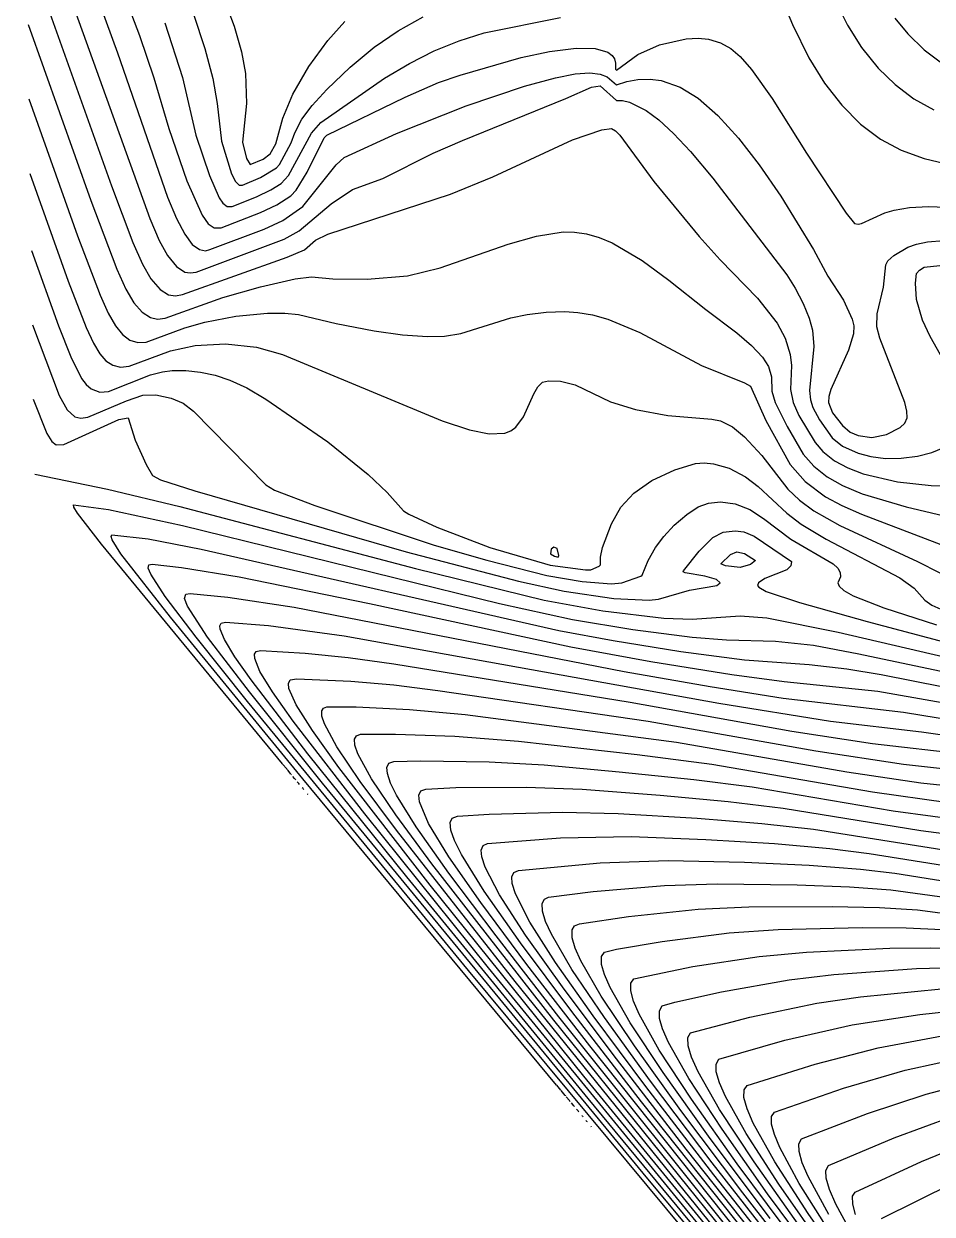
# Model space of a CAD drawing. Header units: inches. Extents: x 2608994 to 2618701, y 1261813 to 1271655.
# Drawn here: x 2609022 to 2610290, y 1265149 to 1266812 of the extents above; entities that cross this region are included whole.
import ezdxf

# ---------------------------------------------------------------- set-up
doc = ezdxf.new("R2010")
doc.units = ezdxf.units.IN
doc.header["$MEASUREMENT"] = 0

msp = doc.modelspace()

# ---------------------------------------------------------------- linework, layer by layer
for points, elevation in [([(2609021.8, 1267129.8), (2609152.5, 1266771.5), (2609222.3, 1266569.9), (2609234.8, 1266540.1), (2609246.4, 1266518.3), (2609257, 1266503.9), (2609267.2, 1266496.6), (2609275.6, 1266494.8), (2609281.6, 1266496.6), (2609357.2, 1266525.2), (2609383.6, 1266537.3), (2609411.2, 1266556.7), (2609458, 1266615), (2609468.8, 1266625.1), (2609541.9, 1266658.7), (2609639.2, 1266697.2), (2609720.8, 1266724.8), (2609763.9, 1266736.7), (2609791.6, 1266742.3), (2609812, 1266743.6), (2609826.4, 1266741.7), (2609836, 1266737.9), (2609849.2, 1266726.5), (2609863.6, 1266731.6), (2609879.2, 1266734.3), (2609896, 1266734.6), (2609911.6, 1266732.6), (2609938, 1266723.6), (2609963.2, 1266708.1), (2609990.8, 1266684), (2610019.6, 1266652.3), (2610048.4, 1266614.9), (2610078.4, 1266571), (2610124.1, 1266496.7), (2610144.1, 1266459.5), (2610165.9, 1266425.9), (2610178.4, 1266399.5), (2610180.4, 1266389.9), (2610180, 1266379.1), (2610173.1, 1266356.3), (2610148.3, 1266301.1), (2610145.6, 1266291.5), (2610145.3, 1266283.1), (2610150.6, 1266268.7), (2610164.5, 1266250.7), (2610175.6, 1266241.6), (2610186.4, 1266237), (2610205.6, 1266234), (2610226, 1266238.2), (2610245.4, 1266248.3), (2610251.5, 1266254.3), (2610255, 1266261.5), (2610254.7, 1266271.1), (2610251.8, 1266283.1), (2610216.9, 1266373.1), (2610212.7, 1266388.7), (2610213.2, 1266406.7), (2610221.9, 1266443.9), (2610225.4, 1266475.1), (2610227.8, 1266481.1), (2610236.3, 1266488.3), (2610256, 1266500.1), (2610268, 1266504.4), (2610283.6, 1266507.6), (2610306.4, 1266509.5)], 263), ([(2609024.2, 1267022.4), (2609197.6, 1266539.9), (2609210.8, 1266509.4), (2609222.5, 1266488.3), (2609234.8, 1266472.9), (2609246.8, 1266465.2), (2609254, 1266464), (2609262.4, 1266465.2), (2609385.3, 1266511.1), (2609406.4, 1266522.8), (2609450.8, 1266560.5), (2609480.8, 1266580.5), (2609522.8, 1266595.9), (2609593.4, 1266631.1), (2609634, 1266649.1), (2609778.4, 1266707.5), (2609814.3, 1266723.5), (2609826.4, 1266725.3), (2609849.2, 1266704.8), (2609857.6, 1266704.9), (2609867.2, 1266702.7), (2609890.8, 1266691.1), (2609908.5, 1266677.9), (2609929, 1266658.7), (2609952.5, 1266633.5), (2609983.6, 1266596.3), (2610086.8, 1266461.5), (2610098.8, 1266442.6), (2610109.7, 1266421.1), (2610118, 1266401), (2610122.8, 1266383.9), (2610124.6, 1266361.1), (2610118.8, 1266299.9), (2610119.9, 1266286.7), (2610123.1, 1266275.9), (2610132.4, 1266258.6), (2610150.4, 1266233.9), (2610164.8, 1266221.9), (2610186.4, 1266212.3), (2610204.4, 1266207.6), (2610224.8, 1266204.9), (2610246.4, 1266205.3), (2610269.2, 1266208.2), (2610289.6, 1266213.2), (2610305.2, 1266219.6)], 264), ([(2609107.6, 1266995.3), (2609183.5, 1266795.5), (2609203.3, 1266736.7), (2609224.2, 1266665.9), (2609249.2, 1266592.7), (2609270.7, 1266544.7), (2609279.3, 1266532.7), (2609287.6, 1266526.9), (2609297.2, 1266526.8), (2609352.2, 1266548.3), (2609375.2, 1266559.3), (2609394.4, 1266571.8), (2609401.9, 1266579.5), (2609417.4, 1266604.7), (2609441.3, 1266652.7), (2609444.8, 1266656.6), (2609554, 1266709.7), (2609600.8, 1266729.8), (2609630.8, 1266740.1), (2609716, 1266764.8), (2609755.6, 1266773.2), (2609792.8, 1266778), (2609819.2, 1266777.6), (2609837.2, 1266772.3), (2609843.2, 1266767.9), (2609846.5, 1266763.1), (2609848, 1266757.1), (2609847.6, 1266748.7), (2609849.2, 1266747.1), (2609879.2, 1266768.9), (2609909.2, 1266782.4), (2609946.4, 1266791), (2609963.2, 1266791.9), (2609977.6, 1266790.7), (2609994.4, 1266785.6), (2610008.8, 1266777.7), (2610022, 1266766.2), (2610037.6, 1266748.3), (2610066.4, 1266707.7), (2610114.4, 1266631.3), (2610169.6, 1266547.6), (2610181.6, 1266533), (2610186.4, 1266531.9), (2610191.2, 1266533.1), (2610223.6, 1266547.9), (2610236.8, 1266551.9), (2610258.4, 1266555.6), (2610284.8, 1266556.8), (2610332.8, 1266554.8)], 262), ([(2609025.4, 1266918.4), (2609144.1, 1266585.5), (2609173.9, 1266506.3), (2609187.3, 1266476.3), (2609198.9, 1266455.9), (2609212, 1266440.8), (2609224, 1266433.6), (2609233.6, 1266432.1), (2609243.2, 1266433.7), (2609389.6, 1266486), (2609413.6, 1266496.4), (2609429.2, 1266510), (2609446, 1266518.1), (2609617.6, 1266574.2), (2609676.4, 1266598.3), (2609788, 1266649.7), (2609828.8, 1266663.8), (2609842, 1266665.6), (2609848, 1266662.7), (2609854, 1266656.5), (2609901.5, 1266591.5), (2609964.8, 1266514.7), (2609993.9, 1266482.3), (2610046, 1266428.8), (2610073.6, 1266393.9), (2610084.9, 1266373.1), (2610091.7, 1266350.3), (2610093.4, 1266334.7), (2610092.3, 1266301.1), (2610095.7, 1266283.1), (2610103.6, 1266265.1), (2610126.4, 1266227.2), (2610137.4, 1266214.7), (2610153.4, 1266201.5), (2610172, 1266191.6), (2610193.6, 1266183.5), (2610241.6, 1266172.4), (2610288.4, 1266167), (2610334, 1266166.7)], 265), ([(2609298, 1266855.5), (2609315.3, 1266808.7), (2609325.8, 1266772.7), (2609331.1, 1266742.7), (2609332.5, 1266700.7), (2609326.9, 1266646.7), (2609332.6, 1266623.9), (2609338, 1266615.5), (2609356, 1266622.8), (2609365.6, 1266630.2), (2609373.4, 1266644.3), (2609383.2, 1266680.3), (2609397.4, 1266713.9), (2609419.6, 1266752.4), (2609446, 1266788.7), (2609470, 1266815.4)], 259), ([(2610076.3, 1266855.5), (2610094.7, 1266811.1), (2610117.7, 1266764.3), (2610139.6, 1266729), (2610163.6, 1266698.3), (2610190, 1266671.8), (2610217.6, 1266651), (2610246.4, 1266635.5), (2610278.8, 1266623.8), (2610325.6, 1266612.6)], 261), ([(2609258.9, 1266825.5), (2609274.6, 1266777.5), (2609285.5, 1266735.5), (2609291.7, 1266700.7), (2609297.6, 1266647.9), (2609311.7, 1266602.3), (2609317.1, 1266591.5), (2609322.4, 1266586.6), (2609327.2, 1266586.6), (2609352.4, 1266597.3), (2609374.6, 1266610.7), (2609378.8, 1266615.6), (2609395.2, 1266645.5), (2609400.1, 1266659.9), (2609410, 1266679), (2609424.4, 1266698), (2609444.8, 1266720.4), (2609477.2, 1266751.5), (2609510.8, 1266779.2), (2609544.4, 1266802.3), (2609579.2, 1266821.7)], 260), ([(2610159.1, 1266835.1), (2610171.6, 1266809.9), (2610191.3, 1266778.7), (2610214.7, 1266749.9), (2610238.2, 1266727.1), (2610264.4, 1266707.4), (2610292, 1266691.6)], 260), ([(2609027.8, 1266811), (2609115.2, 1266565.1), (2609151.5, 1266469.1), (2609164, 1266441.5), (2609175.2, 1266422.3), (2609186.8, 1266409.1), (2609198.8, 1266401.6), (2609208.4, 1266399.6), (2609219.2, 1266400.7), (2609299.6, 1266429.7), (2609352.4, 1266444.5), (2609400.4, 1266455.8), (2609423.2, 1266458.4), (2609453.2, 1266455.6), (2609501.2, 1266455.3), (2609557.6, 1266459.8), (2609603.2, 1266471.1), (2609698, 1266504), (2609737.6, 1266515.2), (2609774.8, 1266521.4), (2609790.4, 1266521.1), (2609807.2, 1266518.5), (2609825.2, 1266513.4), (2609843.2, 1266505.9), (2609885.2, 1266481.3), (2609922.4, 1266454.1), (2609973.7, 1266412.7), (2610017.2, 1266380.3), (2610037.6, 1266362.8), (2610053.2, 1266346.4), (2610061.6, 1266333.5), (2610065.5, 1266319.1), (2610066, 1266298.7), (2610070.6, 1266283.1), (2610087.5, 1266249.5), (2610109.7, 1266211.1), (2610124.9, 1266194.3), (2610143.2, 1266179.4), (2610164.8, 1266167.2), (2610192.4, 1266155.7), (2610253.6, 1266137.4), (2610324.4, 1266120.7)], 266), ([(2609218.7, 1266813.5), (2609243.2, 1266736.8), (2609262.1, 1266656.3), (2609280.9, 1266599.9), (2609294.5, 1266568.7), (2609299.6, 1266561.5), (2609305.6, 1266557), (2609312.8, 1266556.9), (2609346.4, 1266570.5), (2609366.8, 1266580.1), (2609381.2, 1266589), (2609391.5, 1266599.9), (2609423.2, 1266659.4), (2609436.4, 1266674.1), (2609525.2, 1266736.1), (2609560, 1266756.7), (2609594.8, 1266774.2), (2609629.6, 1266788.4), (2609664.4, 1266799.4), (2609771.2, 1266821)], 261), ([(2610238, 1266820), (2610255.8, 1266797.9), (2610278.8, 1266775.5), (2610302.8, 1266757.5)], 259), ([(2609029, 1266707), (2609096.8, 1266515.9), (2609128.3, 1266433.1), (2609139.7, 1266407.9), (2609149.8, 1266389.9), (2609159.4, 1266377.9), (2609170, 1266370.2), (2609180.8, 1266366.7), (2609192.8, 1266367.1), (2609246.8, 1266387.1), (2609274.4, 1266395.3), (2609317.6, 1266403.4), (2609362, 1266407.6), (2609386, 1266407.8), (2609405.2, 1266406), (2609458, 1266393.4), (2609510.8, 1266383.1), (2609550.4, 1266377.4), (2609585.2, 1266375.1), (2609609.2, 1266375.9), (2609632, 1266379.3), (2609701.6, 1266401.1), (2609724.4, 1266405.9), (2609750.8, 1266409.2), (2609777.2, 1266410), (2609795.2, 1266408.9), (2609815.6, 1266405.3), (2609837.2, 1266399.3), (2609881.6, 1266380.8), (2609968.1, 1266334.7), (2610028, 1266310.5), (2610036.4, 1266305.7), (2610057.5, 1266257.9), (2610091.6, 1266196.5), (2610112.7, 1266172.7), (2610140.8, 1266151.5), (2610163.6, 1266139.1), (2610191.2, 1266126.9), (2610368.8, 1266059.3)], 267), ([(2609030.2, 1266603), (2609083.7, 1266452.3), (2609108.8, 1266387.9), (2609119.2, 1266365.9), (2609128, 1266351.2), (2609136.4, 1266341.4), (2609146, 1266335.2), (2609156.8, 1266332.5), (2609168.8, 1266333.6), (2609226.4, 1266355.3), (2609261.2, 1266362.8), (2609303.2, 1266364.8), (2609346.4, 1266360.3), (2609382.9, 1266350.3), (2609605.6, 1266257.4), (2609644, 1266244.7), (2609671.6, 1266239.2), (2609693.2, 1266240.3), (2609701.6, 1266243.6), (2609708.8, 1266248.6), (2609719.6, 1266262.8), (2609733.6, 1266295.1), (2609739.3, 1266304.7), (2609746, 1266311.4), (2609754.4, 1266313.5), (2609771.2, 1266312.7), (2609791.6, 1266307.9), (2609840.8, 1266284.1), (2609875.6, 1266273.1), (2609920.9, 1266265.1), (2609982.4, 1266259.7), (2609994.4, 1266257.2), (2610011.2, 1266249.1), (2610028, 1266235.1), (2610052, 1266208.8), (2610088.5, 1266161.9), (2610104.8, 1266146.7), (2610124.5, 1266131.9), (2610161.2, 1266111.1), (2610269.5, 1266061.1), (2610331.6, 1266029.1)], 268), ([(2609032.6, 1266495.5), (2609070.4, 1266389.9), (2609087.4, 1266346.7), (2609102.5, 1266316.7), (2609108.8, 1266308.2), (2609116, 1266301.9), (2609128, 1266297.6), (2609140, 1266298.4), (2609198.8, 1266321.6), (2609215.6, 1266326.1), (2609228.8, 1266327.8), (2609248, 1266327.9), (2609268.4, 1266325.6), (2609288.8, 1266321.1), (2609309.4, 1266314.3), (2609333.3, 1266303.5), (2609359.8, 1266287.9), (2609446.2, 1266227.9), (2609502.4, 1266182.3), (2609528.9, 1266157.1), (2609551.9, 1266131.9), (2609559.1, 1266127.1), (2609598.4, 1266109.1), (2609672.2, 1266080.3), (2609756.8, 1266055.9), (2609806, 1266049.1), (2609813.2, 1266049.5), (2609825.2, 1266054.4), (2609826.7, 1266056.3), (2609826.8, 1266067.1), (2609829.7, 1266080.3), (2609842, 1266113.8), (2609855.4, 1266136.7), (2609873.2, 1266156.5), (2609898.4, 1266174.3), (2609930.8, 1266189), (2609959.6, 1266197.7), (2609971.6, 1266198.7), (2609984.8, 1266197.6), (2610006.4, 1266191.4), (2610029.2, 1266179.2), (2610047.2, 1266165.7), (2610086.8, 1266128.6), (2610107.2, 1266113.2), (2610142, 1266092), (2610244.7, 1266038.3), (2610264.7, 1266023.9), (2610279.8, 1266007.1), (2610289.6, 1265999.9), (2610335.5, 1265979.5)], 269), ([(2610315.9, 1266323.9), (2610287.2, 1266375.3), (2610276.4, 1266397.9), (2610267.9, 1266427.1), (2610266.4, 1266449.9), (2610267.8, 1266463.1), (2610272, 1266467.9), (2610278.8, 1266472.2), (2610300.4, 1266474.6)], 264), ([(2609033.8, 1266391.5), (2609071.3, 1266292.7), (2609082.4, 1266272.8), (2609093.2, 1266263.1), (2609101.6, 1266261.2), (2609111.2, 1266262.6), (2609165.2, 1266285.5), (2609188, 1266293.3), (2609206, 1266293.9), (2609227.6, 1266289.1), (2609244.2, 1266281.9), (2609258.7, 1266271.1), (2609359.7, 1266167.9), (2609371.6, 1266160.7), (2609428, 1266139.1), (2609594.6, 1266083.9), (2609668, 1266062.9), (2609752, 1266041.2), (2609801.2, 1266033.1), (2609842, 1266029.8), (2609856.7, 1266031.1), (2609883.3, 1266040.7), (2609885.2, 1266041.9), (2609893.5, 1266062.3), (2609903.7, 1266080.3), (2609915.2, 1266096), (2609929.6, 1266111.6), (2609947.6, 1266126.8), (2609963.2, 1266137.3), (2609977.6, 1266142.4), (2609994.4, 1266144.2), (2610014.8, 1266141.4), (2610035.2, 1266133.4), (2610054.4, 1266121.2), (2610092.6, 1266092.3), (2610151.7, 1266057.5), (2610158, 1266051.5), (2610161.4, 1266045.5), (2610161.8, 1266039.5), (2610158.4, 1266031.1), (2610160.1, 1266026.3), (2610166.5, 1266020.3), (2610179.5, 1266013.1), (2610222.3, 1265996.3), (2610296.1, 1265972.3)], 270), ([(2609035, 1266287.6), (2609054.1, 1266239.9), (2609060.8, 1266228.6), (2609066.8, 1266223.8), (2609077.6, 1266224.3), (2609154.4, 1266259.2), (2609167.6, 1266261.6), (2609177.3, 1266230.3), (2609192.8, 1266196.4), (2609201.6, 1266181.1), (2609212.8, 1266175.1), (2609260.7, 1266159.5), (2609555.8, 1266074.3), (2609712.4, 1266033.3), (2609776, 1266019.7), (2609845.6, 1266009.5), (2609894.8, 1266006.9), (2609908, 1266008.4), (2609951.2, 1266021), (2609989.1, 1266027.5), (2609993.9, 1266031.1), (2609988.6, 1266035.9), (2609972.6, 1266040.7), (2609945.2, 1266045.2), (2609942.2, 1266046.7), (2609942.6, 1266047.9), (2609964.4, 1266075.3), (2609983.6, 1266094.5), (2609998, 1266101.7), (2610014.8, 1266104), (2610026.8, 1266102.2), (2610041.2, 1266096.2), (2610093.4, 1266061.1), (2610092.8, 1266055.1), (2610086.8, 1266049.5), (2610056.4, 1266037.1), (2610047.3, 1266031.1), (2610046.2, 1266027.5), (2610047.9, 1266025.1), (2610058.3, 1266019.1), (2610104.7, 1266003.5), (2610199.3, 1265977.1), (2610390.4, 1265926.4)], 271), ([(2609037.4, 1266183.1), (2609138.8, 1266161.9), (2609239.6, 1266138), (2609568.4, 1266051.1), (2609748.4, 1266006.9), (2609830, 1265992.1), (2609915.2, 1265982), (2609954.8, 1265980.5), (2610022, 1265985.3), (2610059.2, 1265982.3), (2610158.8, 1265962.2), (2610386.8, 1265909.1)], 272), ([(2609382.8, 1265778.5), (2609130.4, 1266085.1), (2609096.7, 1266128.3), (2609091.6, 1266136.7), (2609091, 1266140.3), (2609140, 1266133.7), (2609243.2, 1266111.4), (2609686, 1266002.3), (2609788, 1265980), (2609872, 1265966.1), (2609954.8, 1265955.3), (2610002.8, 1265951.4), (2610071.2, 1265949.8), (2610124, 1265944), (2610187.6, 1265932.1), (2610379.6, 1265891.4)], 273), ([(2609765.6, 1265329.7), (2609411.3, 1265757.5), (2609226.4, 1265983.1), (2609157.1, 1266071.9), (2609145, 1266091.1), (2609143.6, 1266095.9), (2609144.5, 1266098.3), (2609195.2, 1266092.6), (2609269.6, 1266078.2), (2609768.8, 1265964.5), (2609844.4, 1265950.5), (2609939.2, 1265935.3), (2610028, 1265923.8), (2610118, 1265917.1), (2610170.8, 1265910.9), (2610218.8, 1265902.9), (2610392.8, 1265868.8)], 274), ([(2609762.8, 1266068.3), (2609767.6, 1266067.2), (2609768.7, 1266069.5), (2609766.4, 1266078.9), (2609761.6, 1266081.1), (2609758, 1266078.1), (2609757, 1266071.9), (2609762.8, 1266068.3)], 268), ([(2610022, 1266052.8), (2610001.6, 1266054.8), (2609994.8, 1266057.5), (2610008.2, 1266070.7), (2610017.2, 1266074.3), (2610028, 1266072.3), (2610043.3, 1266062.3), (2610036.4, 1266057), (2610022, 1266052.8)], 272), ([(2610141.4, 1264889.3), (2609642.7, 1265489.9), (2609334.3, 1265865.5), (2609262.3, 1265955.5), (2609219.3, 1266011.9), (2609198.9, 1266043.1), (2609195.6, 1266051.5), (2609196.5, 1266056.3), (2609201.2, 1266057.2), (2609242, 1266052.6), (2609322.4, 1266039.5), (2609504.4, 1266002.3), (2609785.6, 1265941.6), (2609897.2, 1265921.2), (2610010, 1265903.1), (2610083.2, 1265893.3), (2610214, 1265879.7), (2610385.6, 1265849.4)], 275), ([(2610530.1, 1264433.3), (2609886.5, 1265206.7), (2609438.7, 1265751.5), (2609336.9, 1265878.7), (2609278.2, 1265955.5), (2609250.1, 1265998.7), (2609246.2, 1266009.5), (2609247.9, 1266015.5), (2609254, 1266016.3), (2609306.8, 1266011), (2609399.2, 1265997.3), (2609860, 1265907.5), (2609980, 1265886.2), (2610082, 1265870.1), (2610250, 1265850.4), (2610395.2, 1265827)], 276), ([(2610144.7, 1264905.5), (2609809.6, 1265311.1), (2609556.3, 1265620.7), (2609418.5, 1265792.3), (2609339.2, 1265895.5), (2609316.4, 1265927.9), (2609301.8, 1265951.9), (2609295.8, 1265966.3), (2609295.4, 1265971.1), (2609297.2, 1265974.8), (2609303.2, 1265976.2), (2609363.2, 1265971.4), (2609468.8, 1265957.3), (2609992, 1265862.9), (2610148, 1265837.9), (2610275.2, 1265823), (2610434.8, 1265800.1)], 277), ([(2609989.7, 1265103.5), (2609670.4, 1265493.5), (2609497.7, 1265708.3), (2609397.9, 1265837.9), (2609369.2, 1265878.7), (2609351.5, 1265907.5), (2609344.1, 1265925.5), (2609343.9, 1265931.5), (2609346.1, 1265935.1), (2609352.4, 1265936.5), (2609414.8, 1265932.8), (2609474.8, 1265926.7), (2609538.4, 1265918.2), (2609868.4, 1265864.3), (2610094, 1265823.8), (2610206.8, 1265806.8), (2610336.4, 1265791.9)], 278), ([(2610183, 1264879.1), (2609803.6, 1265342.3), (2609589, 1265608.7), (2609461.5, 1265773.1), (2609424.6, 1265824.7), (2609401.9, 1265860.7), (2609391.9, 1265883.5), (2609391.1, 1265890.7), (2609393.6, 1265895.5), (2609402.8, 1265897.2), (2609478.4, 1265893.7), (2609538.4, 1265888.5), (2609599.6, 1265881), (2609893.6, 1265837.8), (2610127.6, 1265796.4), (2610250, 1265777.9), (2610556, 1265743.8)], 279), ([(2609987.1, 1265128.7), (2609707.6, 1265474.3), (2609541.9, 1265685.5), (2609491.4, 1265753.9), (2609459, 1265801.9), (2609441.5, 1265834.3), (2609438, 1265845.1), (2609437.9, 1265852.3), (2609440, 1265856.2), (2609444.8, 1265858.2), (2609485.6, 1265857.9), (2609560, 1265854.3), (2609638, 1265847.2), (2609933.2, 1265808.6), (2610170.8, 1265767.3), (2610274, 1265752), (2610574, 1265720.2)], 280), ([(2610036.3, 1265079.5), (2609761.6, 1265420.3), (2609591.2, 1265638.7), (2609541, 1265707.1), (2609507.2, 1265757.5), (2609488.2, 1265792.3), (2609484.1, 1265804.3), (2609483.6, 1265812.7), (2609486.1, 1265817.5), (2609491.6, 1265819.7), (2609540.8, 1265820), (2609623.6, 1265817), (2609712.4, 1265809.9), (2609878, 1265791.4), (2609982.4, 1265777.9), (2610206.8, 1265739.4), (2610312.4, 1265724.5)], 281), ([(2609388.8, 1265771.3), (2609383, 1265778.1)], 273), ([(2610027.9, 1265101.1), (2609768.9, 1265425.1), (2609681.1, 1265537.9), (2609615.3, 1265625.5), (2609569.6, 1265690.3), (2609542.2, 1265734.7), (2609533.9, 1265751.5), (2609529.3, 1265764.7), (2609528.6, 1265773.1), (2609531.6, 1265779.1), (2609538.4, 1265781.4), (2609575.6, 1265782.4), (2609671.6, 1265781.3), (2609748.4, 1265777), (2609852.8, 1265767.4), (2609957.2, 1265756.6), (2610038.8, 1265746.3), (2610235.6, 1265712.9), (2610346, 1265697.7)], 282), ([(2609389.7, 1265770.1), (2609389, 1265770.9)], 273), ([(2609393.8, 1265765.3), (2609390.2, 1265769.4)], 273), ([(2609394.7, 1265764.1), (2609393.8, 1265765.3)], 273), ([(2609395.7, 1265762.9), (2609395, 1265763.6)], 273), ([(2609399.7, 1265758.1), (2609397.4, 1265760.7)], 273), ([(2609400.7, 1265756.9), (2609399.8, 1265758)], 273), ([(2609401.6, 1265755.7), (2609401, 1265756.4)], 273), ([(2609405.7, 1265750.9), (2609403.4, 1265753.4)], 273), ([(2609406.7, 1265749.7), (2609405.8, 1265750.8)], 273), ([(2609411.7, 1265743.7), (2609410.6, 1265744.8)], 273), ([(2610065.2, 1265066.3), (2609812.2, 1265384.3), (2609724.1, 1265498.3), (2609659.7, 1265584.7), (2609615.3, 1265648.3), (2609586.7, 1265695.1), (2609574, 1265725.1), (2609573.2, 1265734.7), (2609576.2, 1265740.7), (2609582.8, 1265743.1), (2609624.8, 1265745.1), (2609723.2, 1265745.9), (2609801.2, 1265742.8), (2609910.4, 1265734.5), (2610005.2, 1265725.7), (2610082, 1265716.6), (2610274, 1265685.1), (2610384.4, 1265670.6)], 283), ([(2609412.6, 1265742.5), (2609411.8, 1265743.5)], 273), ([(2609418.6, 1265735.3), (2609417.8, 1265736.1)], 273), ([(2610164.9, 1264953.5), (2609884.2, 1265306.3), (2609786.8, 1265432.3), (2609715, 1265528.3), (2609664.5, 1265600.3), (2609632.6, 1265651.9), (2609623.1, 1265671.1), (2609618.1, 1265685.5), (2609617.1, 1265696.3), (2609620, 1265702.5), (2609627.2, 1265705.2), (2609671.6, 1265708.2), (2609773.6, 1265711), (2609851.6, 1265709.2), (2609962, 1265702.4), (2610052, 1265695.1), (2610124, 1265687.2), (2610314.8, 1265657)], 284), ([(2610214.1, 1264903.1), (2609946.5, 1265240.3), (2609849.1, 1265366.3), (2609776.2, 1265463.5), (2609722.3, 1265539.1), (2609685.8, 1265595.5), (2609665.8, 1265633.9), (2609661, 1265648.3), (2609660.3, 1265657.9), (2609663.2, 1265664.4), (2609669.2, 1265667.2), (2609771.2, 1265674.8), (2609869.6, 1265676.7), (2609974, 1265672.8), (2610070, 1265667.1), (2610146.8, 1265660.2), (2610202, 1265653.3), (2610316, 1265634.8)], 285), ([(2610250.5, 1264868.3), (2609985.1, 1265204.3), (2609890.1, 1265327.9), (2609816.8, 1265426.3), (2609764.2, 1265500.7), (2609728.2, 1265557.1), (2609708, 1265596.7), (2609703.5, 1265611.1), (2609703.1, 1265620.7), (2609706, 1265626.7), (2609712.4, 1265629.5), (2609826.4, 1265640.2), (2609921.2, 1265643.5), (2610028, 1265641), (2610118, 1265636.7), (2610190, 1265631.2), (2610238, 1265625.5), (2610348.4, 1265607.9)], 286), ([(2610226.7, 1264909.1), (2609982.8, 1265221.1), (2609896.7, 1265335.1), (2609832.3, 1265423.9), (2609787, 1265491.1), (2609758.4, 1265540.3), (2609750.2, 1265558.3), (2609745.8, 1265572.7), (2609745.4, 1265583.5), (2609748.7, 1265589.5), (2609754.4, 1265591.9), (2609816.8, 1265600), (2609916.4, 1265608.6), (2609989.6, 1265610.9), (2610101.2, 1265609.3), (2610174.4, 1265606.6), (2610232, 1265602.5), (2610456.4, 1265571.6)], 287), ([(2610271.5, 1264863.5), (2610025.7, 1265179.1), (2609939.1, 1265294.3), (2609874.2, 1265384.3), (2609827.8, 1265453.9), (2609799.5, 1265503.1), (2609791.5, 1265521.1), (2609787.3, 1265535.5), (2609787.1, 1265546.3), (2609790.8, 1265552.3), (2609797.6, 1265554.7), (2609866, 1265565), (2609963.2, 1265575.3), (2610034, 1265578.8), (2610150.4, 1265579.3), (2610216.4, 1265577.8), (2610269.2, 1265574.5), (2610484, 1265546)], 288), ([(2610063.8, 1265143.1), (2609977.7, 1265258.3), (2609914.2, 1265347.1), (2609868.2, 1265416.7), (2609840.3, 1265465.9), (2609832.5, 1265483.9), (2609828.4, 1265498.3), (2609828.3, 1265509.1), (2609832.3, 1265515.1), (2609849.2, 1265519.3), (2609912.8, 1265530.2), (2610006.4, 1265542.1), (2610074.8, 1265546.9), (2610192.4, 1265549.9), (2610253.6, 1265549.5), (2610304, 1265547)], 289), ([(2610102.5, 1265105.9), (2610017.8, 1265219.9), (2609953.9, 1265309.9), (2609908.9, 1265378.3), (2609880.7, 1265428.7), (2609873, 1265446.7), (2609869, 1265461.1), (2609869.1, 1265471.9), (2609873.2, 1265477.9), (2609956, 1265495.2), (2610048.5, 1265509.1), (2610114.4, 1265515.3), (2610230.8, 1265520.9), (2610287.2, 1265521.5), (2610335.2, 1265519.8)], 290), ([(2610145.5, 1265062.7), (2610060.2, 1265177.9), (2609996.5, 1265267.9), (2609950.1, 1265338.7), (2609921.8, 1265389.1), (2609913.5, 1265408.3), (2609909.4, 1265422.7), (2609909.1, 1265433.5), (2609912.8, 1265440.2), (2609930.8, 1265445.5), (2609995.6, 1265459.8), (2610090.4, 1265476.6), (2610152.8, 1265484.1), (2610268, 1265492.3), (2610322, 1265493.8)], 291), ([(2610108.4, 1265127.5), (2610041.3, 1265222.3), (2609993.2, 1265295.5), (2609963.2, 1265348.3), (2609954.1, 1265368.7), (2609949.4, 1265384.3), (2609948.8, 1265396), (2609952.4, 1265402.8), (2610035.2, 1265424.7), (2610128.8, 1265444), (2610190, 1265453), (2610302.8, 1265463.9)], 292), ([(2610139.8, 1265099.9), (2610075.9, 1265191.1), (2610030, 1265261.9), (2610001.3, 1265313.5), (2609993, 1265332.7), (2609988.5, 1265348.3), (2609988.2, 1265359.1), (2609992, 1265365.8), (2610084.4, 1265392.4), (2610178, 1265413.9), (2610272.8, 1265428.4), (2610362.8, 1265438)], 293), ([(2610184, 1265054.3), (2610116.7, 1265150.3), (2610070.1, 1265222.3), (2610040.1, 1265276.3), (2610031.5, 1265296.7), (2610027.2, 1265312.3), (2610027.4, 1265323.1), (2610031.5, 1265329.1), (2610126.4, 1265359), (2610214.5, 1265381.9), (2610304, 1265398.5)], 294), ([(2610147.6, 1265123.9), (2610104.2, 1265192.3), (2610077, 1265242.7), (2610069.6, 1265260.7), (2610065.8, 1265275.1), (2610065.8, 1265285.9), (2610069.8, 1265291.9), (2610166, 1265325.3), (2610252.4, 1265350.6), (2610346, 1265370.8)], 295), ([(2609771.6, 1265322.5), (2609765.8, 1265329.4)], 274), ([(2610145.8, 1265149.1), (2610116.8, 1265201.9), (2610108.6, 1265221.1), (2610104.1, 1265236.7), (2610103.6, 1265247.5), (2610107.6, 1265254.7), (2610199.6, 1265289.8), (2610281.4, 1265317.1), (2610359.2, 1265337.4)], 296), ([(2609777.6, 1265315.3), (2609771.8, 1265322.1)], 274), ([(2609778.5, 1265314.1), (2609777.8, 1265314.9)], 274), ([(2609783.6, 1265308.1), (2609779, 1265313.4)], 274), ([(2609784.5, 1265306.9), (2609783.8, 1265307.7)], 274), ([(2609789.6, 1265300.9), (2609786.2, 1265304.7)], 274), ([(2609790.5, 1265299.7), (2609789.8, 1265300.5)], 274), ([(2609795.6, 1265293.7), (2609793.4, 1265296.1)], 274), ([(2609796.5, 1265292.5), (2609795.8, 1265293.3)], 274), ([(2609801.5, 1265286.5), (2609800.6, 1265287.4)], 274), ([(2609802.5, 1265285.3), (2609801.8, 1265286.1)], 274), ([(2609807.5, 1265279.3), (2609806.6, 1265280.2)], 274), ([(2609808.5, 1265278.1), (2609807.8, 1265278.9)], 274), ([(2610184.9, 1265109.5), (2610155.2, 1265163.5), (2610146.4, 1265183.9), (2610141.9, 1265199.5), (2610141.3, 1265210.3), (2610145.2, 1265217.5), (2610237, 1265255.9), (2610317.6, 1265285.9)], 297), ([(2609814.5, 1265270.9), (2609813.8, 1265271.6)], 274), ([(2610183, 1265149.1), (2610179.1, 1265163.5), (2610178.9, 1265174.3), (2610182.3, 1265180.3), (2610275.2, 1265222.7), (2610354.4, 1265255.4)], 298), ([(2610219.2, 1265143.1), (2610319.6, 1265193)], 299)]:
    msp.add_lwpolyline(points, dxfattribs=dict(elevation=elevation))

doc.saveas('drawing.dxf')
